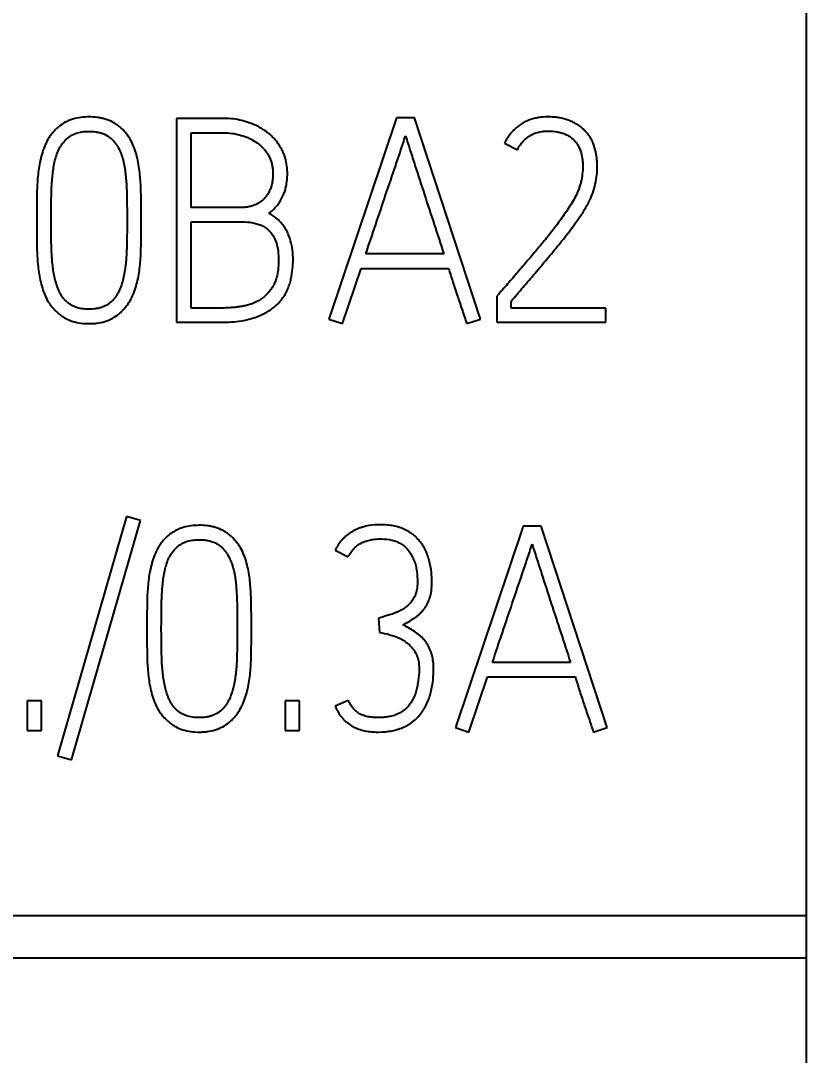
# Model space of a CAD drawing. Extents: x 0 to 420, y 0 to 297.
# Drawn here: x 153.42 to 159.57, y 164.22 to 172.33 of the extents above; entities that cross this region are included whole.
import ezdxf

# ---------------------------------------------------------------- set-up
doc = ezdxf.new("R2010")
doc.units = 0
doc.header["$LTSCALE"] = 23.1
for name, color, linetype in [('10000_FRONT', 7, 'CONTINUOUS'), ('10100_DIM_FRONT', 7, 'CONTINUOUS'), ('10500_FRONT_LABELING', 7, 'CONTINUOUS')]:
    doc.layers.add(name, color=color, linetype=linetype)
doc.styles.get("Standard").update_dxf_attribs({"font": 'txt', "width": 0.8})
doc.dimstyles.new('DIMSTYLE_1', dxfattribs={"dimtxt": 3.5, "dimasz": 3.5, "dimexe": 0.18, "dimexo": 0.0625, "dimgap": 0.09, "dimtad": 1, "dimtxsty": 'STANDARD', "dimcen": 0.09, "dimazin": 3, "dimtp": 0.05, "dimtm": 0.05, "dimtfac": 1, "dimtofl": 0, "dimtmove": 0, "dimatfit": 3, "dimtolj": 1})

# ---------------------------------------------------------------- blocks, each defined once
blk = doc.blocks.new('*D0')
at = {"layer": '10100_DIM_FRONT', "linetype": 'CONTINUOUS'}
for p, q in [((159.5742, 187.4621), (159.5742, 124.6714)), ((80.0742, 147.0131), (80.0742, 124.6714)), ((80.0742, 126.6714), (119.8242, 126.6714)), ((159.5742, 126.6714), (119.8242, 126.6714))]:
    blk.add_line(p, q, dxfattribs=at)
for points in [[(83.5742, 127.1714), (80.0742, 126.6714), (83.5742, 126.1714)], [(156.0742, 126.1714), (159.5742, 126.6714), (156.0742, 127.1714)]]:
    blk.add_solid(points, dxfattribs=at)
at = {"layer": '10100_DIM_FRONT', "linetype": 'CONTINUOUS', "width": 0.714286}
blk.add_text('79,5', height=3.5, dxfattribs=at).set_placement((115.9935, 127.5464))
blk = doc.blocks.new('*D1')
at = {"layer": '10100_DIM_FRONT', "linetype": 'CONTINUOUS'}
for p, q in [((88.074177, 187.462099), (88.074177, 132.024382)), ((159.574177, 147.949506), (159.574177, 132.024382)), ((88.074177, 134.024382), (123.824177, 134.024382)), ((159.574177, 134.024382), (123.824177, 134.024382))]:
    blk.add_line(p, q, dxfattribs=at)
for points in [[(91.574177, 134.524382), (88.074177, 134.024382), (91.574177, 133.524382)], [(156.074177, 133.524382), (159.574177, 134.024382), (156.074177, 134.524382)]]:
    blk.add_solid(points, dxfattribs=at)
at = {"layer": '10100_DIM_FRONT', "linetype": 'CONTINUOUS', "width": 0.660714}
blk.add_text('71,5', height=3.5, dxfattribs=at).set_placement((120.380361, 134.899382))

msp = doc.modelspace()

# ---------------------------------------------------------------- linework, layer by layer
at = {"layer": '10000_FRONT', "color": 7, "linetype": 'CONTINUOUS'}
for p, q in [((159.5742, 232.4631), (159.5742, 142.4631)), ((88.0742, 165.3156), (159.5742, 165.3156)), ((88.0742, 164.9826), (159.5742, 164.9826))]:
    msp.add_line(p, q, dxfattribs=at)
at = {"layer": '10500_FRONT_LABELING', "color": 7, "linetype": 'CONTINUOUS'}
for p, q in [((154.6412, 171.5609), (154.6412, 169.9631)), ((154.9962, 171.5609), (154.6412, 171.5609)), ((156.3632, 171.5653), (155.8328, 169.9875)), ((156.5052, 171.5653), (156.3632, 171.5653)), ((157.0223, 169.9875), (156.5052, 171.5653)), ((154.7543, 170.8619), (154.7543, 171.4477)), ((154.7543, 171.4477), (154.9962, 171.4477)), ((157.2109, 171.3656), (157.3108, 171.3146)), ((155.1427, 170.8619), (154.7543, 170.8619)), ((153.5449, 170.7731), (153.5449, 170.7487)), ((153.6581, 170.7487), (153.6581, 170.7731)), ((154.2528, 170.7731), (154.2528, 170.7487)), ((154.3638, 170.7487), (154.3638, 170.7731)), ((154.7543, 170.0741), (154.7543, 170.7509)), ((154.7543, 170.7509), (155.1427, 170.7509)), ((156.7338, 170.4979), (156.1236, 170.4979)), ((155.9394, 169.952), (156.0858, 170.3847)), ((156.0858, 170.3847), (156.7715, 170.3847)), ((157.1643, 170.1828), (157.151, 170.1673)), ((157.151, 170.1673), (157.151, 169.9631)), ((157.262, 170.0741), (157.262, 170.1273)), ((154.9896, 170.0741), (154.7543, 170.0741)), ((158.0032, 170.0741), (157.262, 170.0741)), ((158.0032, 169.9631), (158.0032, 170.0741)), ((154.6412, 169.9631), (154.9896, 169.9631)), ((155.8328, 169.9875), (155.9394, 169.952)), ((156.9136, 169.952), (157.0223, 169.9875)), ((157.151, 169.9631), (158.0032, 169.9631)), ((154.2484, 168.4408), (153.7091, 166.5656)), ((153.8179, 166.5345), (154.3571, 168.4097)), ((154.3571, 168.4097), (154.2484, 168.4408)), ((157.3552, 168.3653), (156.8248, 166.7875)), ((157.4972, 168.3653), (157.3552, 168.3653)), ((158.0143, 166.7875), (157.4972, 168.3653)), ((155.8839, 168.1767), (155.986, 168.1257)), ((154.4082, 167.5731), (154.4082, 167.5487)), ((154.5213, 167.5487), (154.5213, 167.5731)), ((155.1161, 167.5731), (155.1161, 167.5487)), ((155.227, 167.5487), (155.227, 167.5731)), ((156.2234, 167.6441), (156.2301, 167.5331)), ((157.7258, 167.2979), (157.1155, 167.2979)), ((156.9313, 166.752), (157.0778, 167.1847)), ((157.0778, 167.1847), (157.7635, 167.1847)), ((153.4695, 166.9961), (153.4695, 166.7631)), ((153.5826, 166.9961), (153.4695, 166.9961)), ((153.5826, 166.7631), (153.5826, 166.9961)), ((155.4911, 166.9961), (155.4911, 166.7631)), ((155.6043, 166.9961), (155.4911, 166.9961)), ((155.6043, 166.7631), (155.6043, 166.9961)), ((155.986, 167.0005), (155.8839, 166.9539)), ((153.4695, 166.7631), (153.5826, 166.7631)), ((155.4911, 166.7631), (155.6043, 166.7631)), ((156.8248, 166.7875), (156.9313, 166.752)), ((157.9055, 166.752), (158.0143, 166.7875)), ((153.7091, 166.5656), (153.8179, 166.5345))]:
    msp.add_line(p, q, dxfattribs=at)
for points, knots in [([(154.3638, 170.7731), (154.3638, 170.8154), (154.3635, 170.8577), (154.3626, 170.9422), (154.3621, 170.9845), (154.3587, 171.0688), (154.3555, 171.1109), (154.3477, 171.1737), (154.3445, 171.1946), (154.3366, 171.2363), (154.3318, 171.2571), (154.3201, 171.2985), (154.3134, 171.3189), (154.2976, 171.3587), (154.2885, 171.378), (154.2721, 171.4059), (154.2662, 171.415), (154.2538, 171.4325), (154.2473, 171.441), (154.2268, 171.4655), (154.2117, 171.4807), (154.1868, 171.5013), (154.1781, 171.5078), (154.1602, 171.5198), (154.1511, 171.5253), (154.1228, 171.5403), (154.103, 171.5483), (154.072, 171.5577), (154.0615, 171.5603), (154.0405, 171.5648), (154.0299, 171.5666), (153.9981, 171.5708), (153.9768, 171.572), (153.9339, 171.572), (153.9122, 171.5707), (153.8698, 171.5651), (153.8489, 171.5607), (153.8181, 171.5514), (153.8079, 171.5478), (153.7879, 171.5396), (153.7587, 171.5259), (153.7322, 171.508), (153.7072, 171.4873), (153.6992, 171.48), (153.6841, 171.4648), (153.6769, 171.4569), (153.6632, 171.4404), (153.6567, 171.4319), (153.6443, 171.4144), (153.6384, 171.4052), (153.6221, 171.3774), (153.6131, 171.3581), (153.5973, 171.3186), (153.5906, 171.2984), (153.5818, 171.2675), (153.579, 171.2572), (153.574, 171.2364), (153.5717, 171.2259), (153.5654, 171.1947), (153.562, 171.1738), (153.5535, 171.1109), (153.5501, 171.0688), (153.5465, 170.9845), (153.5461, 170.9422), (153.5452, 170.8577), (153.5449, 170.8154), (153.5449, 170.7731)], [0, 0, 0, 0, 0.0625, 0.0625, 0.125, 0.125, 0.1875, 0.1875, 0.21875, 0.21875, 0.25, 0.25, 0.28125, 0.28125, 0.3125, 0.3125, 0.328125, 0.328125, 0.34375, 0.34375, 0.375, 0.375, 0.390625, 0.390625, 0.40625, 0.40625, 0.4375, 0.4375, 0.453125, 0.453125, 0.46875, 0.46875, 0.5, 0.5, 0.53125, 0.53125, 0.5625, 0.5625, 0.578125, 0.578125, 0.59375, 0.625, 0.625, 0.640625, 0.640625, 0.65625, 0.65625, 0.671875, 0.671875, 0.6875, 0.6875, 0.71875, 0.71875, 0.75, 0.75, 0.765625, 0.765625, 0.78125, 0.78125, 0.8125, 0.8125, 0.875, 0.875, 0.9375, 0.9375, 1, 1, 1, 1]), ([(155.3624, 170.8152), (155.3812, 170.8291), (155.3983, 170.8447), (155.4215, 170.8704), (155.4288, 170.8793), (155.4427, 170.898), (155.4492, 170.9077), (155.4671, 170.9376), (155.477, 170.9584), (155.4888, 170.991), (155.4923, 171.0022), (155.4981, 171.0247), (155.5005, 171.0361), (155.5062, 171.0702), (155.5083, 171.0931), (155.509, 171.1277), (155.5088, 171.1393), (155.5077, 171.1625), (155.5067, 171.1741), (155.5023, 171.2085), (155.4976, 171.2309), (155.4874, 171.2637), (155.4835, 171.2745), (155.4748, 171.2959), (155.4699, 171.3065), (155.4538, 171.3375), (155.4415, 171.357), (155.4206, 171.3845), (155.4132, 171.3934), (155.3976, 171.4105), (155.3894, 171.4188), (155.3637, 171.4424), (155.3455, 171.4566), (155.3166, 171.4758), (155.3067, 171.4818), (155.2865, 171.4932), (155.2761, 171.4986), (155.2447, 171.5136), (155.2233, 171.5222), (155.1797, 171.5367), (155.1574, 171.5427), (155.1122, 171.5521), (155.089, 171.5555), (155.0427, 171.5599), (155.0195, 171.5609), (154.9962, 171.5609)], [0, 0, 0, 0, 0.0625, 0.0625, 0.09375, 0.09375, 0.125, 0.125, 0.1875, 0.1875, 0.21875, 0.21875, 0.25, 0.25, 0.3125, 0.3125, 0.34375, 0.34375, 0.375, 0.375, 0.4375, 0.4375, 0.46875, 0.46875, 0.5, 0.5, 0.5625, 0.5625, 0.59375, 0.59375, 0.625, 0.625, 0.6875, 0.6875, 0.71875, 0.71875, 0.75, 0.75, 0.8125, 0.8125, 0.875, 0.875, 0.9375, 0.9375, 1, 1, 1, 1]), ([(157.262, 170.1273), (157.2931, 170.1641), (157.3242, 170.2009), (157.3865, 170.2743), (157.4177, 170.311), (157.4802, 170.3843), (157.5114, 170.421), (157.5733, 170.4948), (157.604, 170.532), (157.6648, 170.6067), (157.6948, 170.6443), (157.7384, 170.7019), (157.7527, 170.7213), (157.7808, 170.7605), (157.7946, 170.7803), (157.8214, 170.8205), (157.8343, 170.841), (157.8587, 170.8828), (157.8701, 170.904), (157.8903, 170.9476), (157.8992, 170.97), (157.9143, 171.0158), (157.9202, 171.0396), (157.9295, 171.0871), (157.9327, 171.1109), (157.9365, 171.1588), (157.9371, 171.1829), (157.9357, 171.2192), (157.9348, 171.2313), (157.9321, 171.2556), (157.9304, 171.2676), (157.924, 171.3034), (157.9183, 171.327), (157.9058, 171.3613), (157.9009, 171.3727), (157.8901, 171.3944), (157.8842, 171.405), (157.8713, 171.4254), (157.8643, 171.4351), (157.8489, 171.4538), (157.8407, 171.4628), (157.8234, 171.4802), (157.8144, 171.4884), (157.7954, 171.5032), (157.7854, 171.5099), (157.7647, 171.5221), (157.7539, 171.5276), (157.7318, 171.5377), (157.7204, 171.5422), (157.6861, 171.5543), (157.6629, 171.5607), (157.6272, 171.567), (157.6152, 171.5686), (157.591, 171.5708), (157.5788, 171.5715), (157.5423, 171.5724), (157.5181, 171.5715), (157.4821, 171.5674), (157.4701, 171.5655), (157.4462, 171.5606), (157.4343, 171.5576), (157.3995, 171.5467), (157.3773, 171.5369), (157.3457, 171.5188), (157.3354, 171.5121), (157.3156, 171.4978), (157.2967, 171.4826), (157.2795, 171.4656), (157.2631, 171.4477), (157.2553, 171.4383), (157.2334, 171.4089), (157.221, 171.3879), (157.2109, 171.3656)], [0, 0, 0, 0, 0.0625, 0.0625, 0.125, 0.125, 0.1875, 0.1875, 0.25, 0.25, 0.3125, 0.3125, 0.34375, 0.34375, 0.375, 0.375, 0.40625, 0.40625, 0.4375, 0.4375, 0.46875, 0.46875, 0.5, 0.5, 0.53125, 0.53125, 0.5625, 0.5625, 0.578125, 0.578125, 0.59375, 0.59375, 0.625, 0.625, 0.640625, 0.640625, 0.65625, 0.65625, 0.671875, 0.671875, 0.6875, 0.6875, 0.703125, 0.703125, 0.71875, 0.71875, 0.734375, 0.734375, 0.75, 0.75, 0.78125, 0.78125, 0.796875, 0.796875, 0.8125, 0.8125, 0.84375, 0.84375, 0.859375, 0.859375, 0.875, 0.875, 0.90625, 0.90625, 0.921875, 0.921875, 0.9375, 0.953125, 0.953125, 0.96875, 0.96875, 1, 1, 1, 1]), ([(153.6581, 170.7731), (153.6581, 170.8081), (153.6583, 170.8431), (153.6591, 170.9131), (153.6596, 170.9481), (153.6611, 171.0005), (153.6618, 171.018), (153.6637, 171.0529), (153.6649, 171.0704), (153.6679, 171.1053), (153.6696, 171.1227), (153.6739, 171.1576), (153.6765, 171.1749), (153.6829, 171.2092), (153.6867, 171.2262), (153.6959, 171.2597), (153.7011, 171.2762), (153.7108, 171.3006), (153.7143, 171.3086), (153.722, 171.3245), (153.7262, 171.3323), (153.74, 171.3551), (153.7504, 171.3693), (153.7681, 171.3892), (153.7744, 171.3956), (153.7875, 171.4074), (153.7944, 171.4129), (153.8087, 171.423), (153.8162, 171.4276), (153.8319, 171.4357), (153.8401, 171.4392), (153.8653, 171.4483), (153.8825, 171.4523), (153.9174, 171.4575), (153.9353, 171.4587), (153.9707, 171.4589), (153.9883, 171.4579), (154.0144, 171.4544), (154.0231, 171.4528), (154.0403, 171.4488), (154.049, 171.4464), (154.0744, 171.4377), (154.0904, 171.4301), (154.1128, 171.4156), (154.12, 171.4101), (154.1335, 171.3985), (154.1398, 171.3923), (154.1515, 171.379), (154.157, 171.372), (154.1674, 171.3575), (154.1724, 171.3501), (154.1862, 171.3275), (154.1942, 171.3117), (154.2044, 171.2872), (154.2075, 171.279), (154.2133, 171.2622), (154.216, 171.2537), (154.2234, 171.2281), (154.2275, 171.211), (154.2341, 171.1765), (154.2367, 171.1591), (154.2411, 171.1244), (154.2428, 171.1069), (154.2458, 171.072), (154.2471, 171.0545), (154.249, 171.0195), (154.2497, 171.0019), (154.2513, 170.9491), (154.2518, 170.9139), (154.2526, 170.8435), (154.2528, 170.8083), (154.2528, 170.7731)], [0, 0, 0, 0, 0.0625, 0.0625, 0.125, 0.125, 0.15625, 0.15625, 0.1875, 0.1875, 0.21875, 0.21875, 0.25, 0.25, 0.28125, 0.28125, 0.3125, 0.3125, 0.328125, 0.328125, 0.34375, 0.34375, 0.375, 0.375, 0.390625, 0.390625, 0.40625, 0.40625, 0.421875, 0.421875, 0.4375, 0.4375, 0.46875, 0.46875, 0.5, 0.5, 0.53125, 0.53125, 0.546875, 0.546875, 0.5625, 0.5625, 0.59375, 0.59375, 0.609375, 0.609375, 0.625, 0.625, 0.640625, 0.640625, 0.65625, 0.65625, 0.6875, 0.6875, 0.703125, 0.703125, 0.71875, 0.71875, 0.75, 0.75, 0.78125, 0.78125, 0.8125, 0.8125, 0.84375, 0.84375, 0.875, 0.875, 0.9375, 0.9375, 1, 1, 1, 1]), ([(154.9962, 171.4477), (155.0376, 171.4477), (155.0782, 171.444), (155.1379, 171.4308), (155.1576, 171.4251), (155.1867, 171.4145), (155.1964, 171.4106), (155.2152, 171.4021), (155.2244, 171.3976), (155.2515, 171.3829), (155.2688, 171.3716), (155.2931, 171.3522), (155.301, 171.3454), (155.3157, 171.3311), (155.3227, 171.3236), (155.3359, 171.3078), (155.3421, 171.2996), (155.3536, 171.2824), (155.3589, 171.2734), (155.3732, 171.2459), (155.3806, 171.2268), (155.3885, 171.1969), (155.3906, 171.1867), (155.3937, 171.1662), (155.3946, 171.156), (155.3957, 171.1355), (155.3958, 171.1253), (155.3953, 171.1048), (155.3946, 171.0945), (155.3923, 171.0739), (155.3907, 171.0636), (155.3866, 171.0435), (155.3814, 171.0236), (155.3741, 171.0043), (155.3655, 170.9854), (155.3605, 170.9763), (155.3495, 170.9589), (155.3435, 170.9506), (155.3302, 170.9348), (155.3229, 170.9273), (155.2997, 170.9067), (155.2825, 170.8953), (155.2543, 170.8819), (155.2446, 170.8782), (155.2249, 170.8719), (155.2149, 170.8694), (155.1946, 170.8655), (155.1842, 170.8641), (155.1635, 170.8623), (155.1531, 170.8619), (155.1427, 170.8619)], [0, 0, 0, 0, 0.125, 0.125, 0.1875, 0.1875, 0.21875, 0.21875, 0.25, 0.25, 0.3125, 0.3125, 0.34375, 0.34375, 0.375, 0.375, 0.40625, 0.40625, 0.4375, 0.4375, 0.5, 0.5, 0.53125, 0.53125, 0.5625, 0.5625, 0.59375, 0.59375, 0.625, 0.625, 0.65625, 0.65625, 0.6875, 0.71875, 0.71875, 0.75, 0.75, 0.78125, 0.78125, 0.8125, 0.8125, 0.875, 0.875, 0.90625, 0.90625, 0.9375, 0.9375, 0.96875, 0.96875, 1, 1, 1, 1]), ([(156.1236, 170.4979), (156.1493, 170.5751), (156.1751, 170.6522), (156.2268, 170.8065), (156.2527, 170.8836), (156.3049, 171.0377), (156.3314, 171.1146), (156.3704, 171.2302), (156.3832, 171.2688), (156.4087, 171.3461), (156.4214, 171.3847), (156.4342, 171.4233)], [0, 0, 0, 0, 0.25, 0.25, 0.5, 0.5, 0.75, 0.75, 0.875, 0.875, 1, 1, 1, 1]), ([(156.4342, 171.4233), (156.4469, 171.3848), (156.4591, 171.3462), (156.4837, 171.2689), (156.496, 171.2303), (156.5333, 171.1146), (156.5584, 171.0375), (156.6087, 170.8834), (156.6341, 170.8064), (156.6844, 170.6523), (156.7092, 170.5751), (156.7338, 170.4979)], [0, 0, 0, 0, 0.125, 0.125, 0.25, 0.25, 0.5, 0.5, 0.75, 0.75, 1, 1, 1, 1]), ([(157.3108, 171.3146), (157.3195, 171.3334), (157.3305, 171.3508), (157.3498, 171.3747), (157.3568, 171.3824), (157.3717, 171.3968), (157.3872, 171.4103), (157.4042, 171.4217), (157.422, 171.4321), (157.4314, 171.4368), (157.4599, 171.4488), (157.4797, 171.454), (157.5103, 171.4587), (157.5207, 171.4597), (157.5412, 171.461), (157.5515, 171.4612), (157.5821, 171.4607), (157.6025, 171.4589), (157.6329, 171.4533), (157.6431, 171.4509), (157.6629, 171.4452), (157.6727, 171.4419), (157.6917, 171.434), (157.7009, 171.4295), (157.7189, 171.4191), (157.7275, 171.4132), (157.7434, 171.4004), (157.7509, 171.3934), (157.7614, 171.3822), (157.7648, 171.3783), (157.7713, 171.3702), (157.7744, 171.366), (157.7831, 171.3532), (157.7883, 171.3443), (157.7976, 171.3259), (157.8017, 171.3164), (157.812, 171.287), (157.8163, 171.2669), (157.8207, 171.2365), (157.8218, 171.2263), (157.8232, 171.2058), (157.8235, 171.1954), (157.8233, 171.1645), (157.822, 171.144), (157.8169, 171.1035), (157.8131, 171.0835), (157.806, 171.0536), (157.8034, 171.0437), (157.7976, 171.0239), (157.7945, 171.014), (157.7839, 170.9852), (157.7755, 170.9667), (157.7569, 170.9306), (157.7468, 170.913), (157.7256, 170.8783), (157.7145, 170.8612), (157.6807, 170.8103), (157.6573, 170.7769), (157.609, 170.7114), (157.5842, 170.6792), (157.5335, 170.6157), (157.5075, 170.5845), (157.4554, 170.5222), (157.4292, 170.4911), (157.3766, 170.4291), (157.3503, 170.3982), (157.2973, 170.3365), (157.2707, 170.3057), (157.2308, 170.2597), (157.2175, 170.2443), (157.1909, 170.2135), (157.1776, 170.1982), (157.1643, 170.1828)], [0, 0, 0, 0, 0.03125, 0.03125, 0.046875, 0.046875, 0.0625, 0.078125, 0.078125, 0.09375, 0.09375, 0.125, 0.125, 0.140625, 0.140625, 0.15625, 0.15625, 0.1875, 0.1875, 0.203125, 0.203125, 0.21875, 0.21875, 0.234375, 0.234375, 0.25, 0.25, 0.265625, 0.265625, 0.273438, 0.273438, 0.28125, 0.28125, 0.296875, 0.296875, 0.3125, 0.3125, 0.34375, 0.34375, 0.359375, 0.359375, 0.375, 0.375, 0.40625, 0.40625, 0.4375, 0.4375, 0.453125, 0.453125, 0.46875, 0.46875, 0.5, 0.5, 0.53125, 0.53125, 0.5625, 0.5625, 0.625, 0.625, 0.6875, 0.6875, 0.75, 0.75, 0.8125, 0.8125, 0.875, 0.875, 0.9375, 0.9375, 0.96875, 0.96875, 1, 1, 1, 1]), ([(154.9896, 169.9631), (155.0164, 169.9631), (155.0431, 169.9639), (155.0962, 169.9674), (155.1226, 169.9701), (155.175, 169.9783), (155.201, 169.9838), (155.2395, 169.9949), (155.2523, 169.9991), (155.2776, 170.0084), (155.2902, 170.0137), (155.3147, 170.0249), (155.3267, 170.031), (155.3502, 170.044), (155.3617, 170.051), (155.3841, 170.0659), (155.3951, 170.0739), (155.4161, 170.0911), (155.426, 170.1002), (155.4541, 170.1288), (155.4707, 170.1497), (155.4924, 170.1838), (155.4991, 170.1957), (155.511, 170.2199), (155.5162, 170.2322), (155.5252, 170.2574), (155.529, 170.2703), (155.5357, 170.2963), (155.5386, 170.3095), (155.5461, 170.3493), (155.5498, 170.3758), (155.5525, 170.4157), (155.553, 170.429), (155.5533, 170.4557), (155.5532, 170.469), (155.552, 170.4957), (155.551, 170.5091), (155.548, 170.5359), (155.546, 170.5493), (155.5385, 170.589), (155.5312, 170.6149), (155.5163, 170.6524), (155.5106, 170.6648), (155.498, 170.6887), (155.4843, 170.7117), (155.468, 170.7329), (155.4504, 170.753), (155.4408, 170.7626), (155.41, 170.7894), (155.3873, 170.8041), (155.3624, 170.8152)], [0, 0, 0, 0, 0.0625, 0.0625, 0.125, 0.125, 0.1875, 0.1875, 0.21875, 0.21875, 0.25, 0.25, 0.28125, 0.28125, 0.3125, 0.3125, 0.34375, 0.34375, 0.375, 0.375, 0.4375, 0.4375, 0.46875, 0.46875, 0.5, 0.5, 0.53125, 0.53125, 0.5625, 0.5625, 0.625, 0.625, 0.65625, 0.65625, 0.6875, 0.6875, 0.71875, 0.71875, 0.75, 0.75, 0.8125, 0.8125, 0.84375, 0.84375, 0.875, 0.90625, 0.90625, 0.9375, 0.9375, 1, 1, 1, 1]), ([(153.5449, 170.7487), (153.5449, 170.7066), (153.5452, 170.6644), (153.5461, 170.5803), (153.5465, 170.5382), (153.5501, 170.4542), (153.5536, 170.4124), (153.5621, 170.3499), (153.5654, 170.3291), (153.5737, 170.2876), (153.5787, 170.267), (153.5906, 170.2258), (153.5973, 170.2055), (153.613, 170.1659), (153.6222, 170.1467), (153.6386, 170.119), (153.6446, 170.1099), (153.6571, 170.0926), (153.6637, 170.0843), (153.6776, 170.0682), (153.6849, 170.0604), (153.7, 170.0455), (153.7078, 170.0383), (153.7241, 170.0244), (153.7326, 170.0178), (153.7502, 170.0054), (153.7592, 169.9997), (153.7871, 169.9843), (153.8068, 169.9762), (153.848, 169.9635), (153.8689, 169.9591), (153.911, 169.9534), (153.9322, 169.9521), (153.9643, 169.952), (153.9751, 169.9523), (153.9964, 169.9535), (154.007, 169.9545), (154.0385, 169.9587), (154.0592, 169.963), (154.0897, 169.9722), (154.0998, 169.9758), (154.1198, 169.9841), (154.1295, 169.9886), (154.1576, 170.0039), (154.175, 170.0161), (154.1995, 170.0368), (154.2075, 170.0442), (154.2225, 170.0594), (154.2297, 170.0673), (154.2434, 170.0836), (154.25, 170.0921), (154.2624, 170.1095), (154.2683, 170.1185), (154.2848, 170.1461), (154.2941, 170.1653), (154.3103, 170.2044), (154.3172, 170.2245), (154.3293, 170.2652), (154.3345, 170.286), (154.343, 170.3277), (154.3464, 170.3486), (154.355, 170.4114), (154.3585, 170.4534), (154.3621, 170.5376), (154.3626, 170.5798), (154.3635, 170.6642), (154.3638, 170.7064), (154.3638, 170.7487)], [0, 0, 0, 0, 0.0625, 0.0625, 0.125, 0.125, 0.1875, 0.1875, 0.21875, 0.21875, 0.25, 0.25, 0.28125, 0.28125, 0.3125, 0.3125, 0.328125, 0.328125, 0.34375, 0.34375, 0.359375, 0.359375, 0.375, 0.375, 0.390625, 0.390625, 0.40625, 0.40625, 0.4375, 0.4375, 0.46875, 0.46875, 0.5, 0.5, 0.515625, 0.515625, 0.53125, 0.53125, 0.5625, 0.5625, 0.578125, 0.578125, 0.59375, 0.59375, 0.625, 0.625, 0.640625, 0.640625, 0.65625, 0.65625, 0.671875, 0.671875, 0.6875, 0.6875, 0.71875, 0.71875, 0.75, 0.75, 0.78125, 0.78125, 0.8125, 0.8125, 0.875, 0.875, 0.9375, 0.9375, 1, 1, 1, 1]), ([(154.2528, 170.7487), (154.2528, 170.7136), (154.2526, 170.6786), (154.2518, 170.6086), (154.2513, 170.5736), (154.2496, 170.5211), (154.2488, 170.5036), (154.2467, 170.4687), (154.2453, 170.4512), (154.2402, 170.3989), (154.2357, 170.364), (154.2251, 170.3125), (154.2209, 170.2955), (154.2111, 170.2617), (154.2055, 170.2451), (154.1924, 170.2128), (154.1848, 170.1972), (154.1712, 170.1747), (154.1663, 170.1673), (154.1559, 170.153), (154.1504, 170.1461), (154.1388, 170.133), (154.1326, 170.1267), (154.1195, 170.115), (154.1124, 170.1095), (154.0906, 170.0946), (154.0749, 170.0868), (154.05, 170.078), (154.0414, 170.0755), (154.0242, 170.0715), (153.9983, 170.0667), (153.972, 170.0652), (153.9456, 170.0652), (153.9367, 170.0655), (153.9192, 170.0667), (153.9105, 170.0675), (153.8846, 170.0713), (153.8676, 170.0751), (153.8427, 170.0838), (153.8344, 170.0873), (153.8185, 170.0951), (153.811, 170.0996), (153.7964, 170.1094), (153.7895, 170.1148), (153.7762, 170.1266), (153.7699, 170.1329), (153.7583, 170.1461), (153.7529, 170.153), (153.7426, 170.1672), (153.7378, 170.1746), (153.7288, 170.1897), (153.7246, 170.1976), (153.717, 170.2135), (153.7136, 170.2216), (153.7041, 170.2461), (153.6988, 170.2628), (153.6895, 170.2965), (153.6854, 170.3136), (153.6751, 170.3654), (153.6706, 170.4001), (153.6656, 170.4522), (153.6642, 170.4696), (153.662, 170.5044), (153.6613, 170.5218), (153.6596, 170.5741), (153.6591, 170.609), (153.6583, 170.6788), (153.6581, 170.7137), (153.6581, 170.7487)], [0, 0, 0, 0, 0.0625, 0.0625, 0.125, 0.125, 0.15625, 0.15625, 0.1875, 0.1875, 0.25, 0.25, 0.28125, 0.28125, 0.3125, 0.3125, 0.34375, 0.34375, 0.359375, 0.359375, 0.375, 0.375, 0.390625, 0.390625, 0.40625, 0.40625, 0.4375, 0.4375, 0.453125, 0.453125, 0.46875, 0.5, 0.5, 0.515625, 0.515625, 0.53125, 0.53125, 0.5625, 0.5625, 0.578125, 0.578125, 0.59375, 0.59375, 0.609375, 0.609375, 0.625, 0.625, 0.640625, 0.640625, 0.65625, 0.65625, 0.671875, 0.671875, 0.6875, 0.6875, 0.71875, 0.71875, 0.75, 0.75, 0.8125, 0.8125, 0.84375, 0.84375, 0.875, 0.875, 0.9375, 0.9375, 1, 1, 1, 1]), ([(155.1427, 170.7509), (155.1671, 170.7509), (155.1912, 170.7496), (155.2271, 170.7447), (155.239, 170.7425), (155.2627, 170.7371), (155.2745, 170.7337), (155.2974, 170.7254), (155.3085, 170.7205), (155.3246, 170.7119), (155.3298, 170.7088), (155.3401, 170.7022), (155.3451, 170.6986), (155.3594, 170.6874), (155.3682, 170.6791), (155.3801, 170.6654), (155.3838, 170.6606), (155.391, 170.6507), (155.3943, 170.6456), (155.4099, 170.6194), (155.4188, 170.5969), (155.4316, 170.5497), (155.4355, 170.5259), (155.4399, 170.4779), (155.4405, 170.4537), (155.4392, 170.4051), (155.4373, 170.381), (155.4315, 170.3453), (155.4292, 170.3335), (155.4246, 170.3159), (155.423, 170.3101), (155.4193, 170.2985), (155.4172, 170.2927), (155.4063, 170.2643), (155.3949, 170.2431), (155.374, 170.2133), (155.3664, 170.2036), (155.3504, 170.1854), (155.342, 170.1767), (155.324, 170.1606), (155.3145, 170.1532), (155.2945, 170.1394), (155.284, 170.1331), (155.2625, 170.1217), (155.2515, 170.1166), (155.2292, 170.1073), (155.2179, 170.1032), (155.1948, 170.096), (155.183, 170.093), (155.1591, 170.0879), (155.1471, 170.0859), (155.123, 170.0825), (155.1109, 170.0811), (155.0867, 170.0787), (155.0746, 170.0776), (155.0383, 170.075), (155.014, 170.0741), (154.9896, 170.0741)], [0, 0, 0, 0, 0.0625, 0.0625, 0.09375, 0.09375, 0.125, 0.125, 0.15625, 0.15625, 0.171875, 0.171875, 0.1875, 0.1875, 0.21875, 0.21875, 0.234375, 0.234375, 0.25, 0.25, 0.3125, 0.3125, 0.375, 0.375, 0.4375, 0.4375, 0.5, 0.5, 0.53125, 0.53125, 0.546875, 0.546875, 0.5625, 0.5625, 0.625, 0.625, 0.65625, 0.65625, 0.6875, 0.6875, 0.71875, 0.71875, 0.75, 0.75, 0.78125, 0.78125, 0.8125, 0.8125, 0.84375, 0.84375, 0.875, 0.875, 0.90625, 0.90625, 0.9375, 0.9375, 1, 1, 1, 1]), ([(156.7715, 170.3847), (156.7828, 170.3485), (156.7941, 170.3123), (156.8173, 170.24), (156.8291, 170.2039), (156.8531, 170.1319), (156.8653, 170.0959), (156.8841, 170.0422), (156.8903, 170.0243), (156.9022, 169.9882), (156.908, 169.9701), (156.9136, 169.952)], [0, 0, 0, 0, 0.25, 0.25, 0.5, 0.5, 0.75, 0.75, 0.875, 0.875, 1, 1, 1, 1]), ([(155.227, 167.5731), (155.227, 167.6154), (155.2268, 167.6577), (155.2258, 167.7422), (155.2254, 167.7845), (155.222, 167.8688), (155.2187, 167.9109), (155.2109, 167.9737), (155.2078, 167.9946), (155.1999, 168.0363), (155.1951, 168.0571), (155.1834, 168.0985), (155.1767, 168.1189), (155.1609, 168.1587), (155.1517, 168.178), (155.1353, 168.2059), (155.1294, 168.215), (155.117, 168.2325), (155.1105, 168.241), (155.09, 168.2655), (155.075, 168.2807), (155.0501, 168.3013), (155.0413, 168.3078), (155.0235, 168.3198), (155.0143, 168.3253), (154.9861, 168.3403), (154.9663, 168.3483), (154.9353, 168.3577), (154.9248, 168.3603), (154.9037, 168.3648), (154.8932, 168.3666), (154.8614, 168.3708), (154.84, 168.372), (154.7971, 168.372), (154.7755, 168.3707), (154.733, 168.3651), (154.7121, 168.3607), (154.6814, 168.3514), (154.6712, 168.3478), (154.6511, 168.3396), (154.6219, 168.3259), (154.5954, 168.308), (154.5705, 168.2873), (154.5625, 168.28), (154.5473, 168.2648), (154.5401, 168.2569), (154.5264, 168.2404), (154.5199, 168.2319), (154.5075, 168.2144), (154.5017, 168.2052), (154.4854, 168.1774), (154.4763, 168.1581), (154.4606, 168.1186), (154.4539, 168.0984), (154.445, 168.0675), (154.4422, 168.0572), (154.4372, 168.0364), (154.4349, 168.0259), (154.4286, 167.9947), (154.4252, 167.9738), (154.4168, 167.9109), (154.4133, 167.8688), (154.4098, 167.7845), (154.4094, 167.7422), (154.4084, 167.6577), (154.4082, 167.6154), (154.4082, 167.5731)], [0, 0, 0, 0, 0.0625, 0.0625, 0.125, 0.125, 0.1875, 0.1875, 0.21875, 0.21875, 0.25, 0.25, 0.28125, 0.28125, 0.3125, 0.3125, 0.328125, 0.328125, 0.34375, 0.34375, 0.375, 0.375, 0.390625, 0.390625, 0.40625, 0.40625, 0.4375, 0.4375, 0.453125, 0.453125, 0.46875, 0.46875, 0.5, 0.5, 0.53125, 0.53125, 0.5625, 0.5625, 0.578125, 0.578125, 0.59375, 0.625, 0.625, 0.640625, 0.640625, 0.65625, 0.65625, 0.671875, 0.671875, 0.6875, 0.6875, 0.71875, 0.71875, 0.75, 0.75, 0.765625, 0.765625, 0.78125, 0.78125, 0.8125, 0.8125, 0.875, 0.875, 0.9375, 0.9375, 1, 1, 1, 1]), ([(156.4143, 167.5931), (156.4287, 167.6002), (156.4428, 167.6079), (156.4705, 167.6238), (156.4842, 167.6319), (156.5041, 167.6452), (156.5106, 167.6497), (156.5233, 167.6594), (156.5295, 167.6645), (156.5415, 167.6751), (156.5473, 167.6806), (156.5587, 167.6921), (156.5642, 167.6981), (156.5801, 167.7167), (156.5895, 167.7298), (156.6017, 167.7506), (156.6055, 167.7577), (156.6127, 167.7722), (156.616, 167.7797), (156.6249, 167.8024), (156.6294, 167.8179), (156.6359, 167.8494), (156.638, 167.8655), (156.6403, 167.8979), (156.6407, 167.914), (156.6406, 167.9462), (156.64, 167.9622), (156.6368, 168.0103), (156.6325, 168.0421), (156.6221, 168.0895), (156.6179, 168.1053), (156.608, 168.1361), (156.5966, 168.1662), (156.5816, 168.1949), (156.5647, 168.2227), (156.5553, 168.2359), (156.535, 168.2608), (156.5185, 168.2783), (156.5001, 168.294), (156.4873, 168.304), (156.4807, 168.3089), (156.447, 168.3316), (156.4178, 168.3453), (156.379, 168.3577), (156.3712, 168.36), (156.3555, 168.364), (156.3318, 168.3693), (156.292, 168.3748), (156.2597, 168.3762), (156.2273, 168.3765), (156.2111, 168.3761), (156.1628, 168.3727), (156.1312, 168.3677), (156.0925, 168.3564), (156.0849, 168.3539), (156.0696, 168.3484), (156.062, 168.3453), (156.0397, 168.3354), (156.011, 168.3204), (155.9846, 168.3016), (155.9658, 168.2861), (155.9596, 168.2807), (155.9479, 168.2695), (155.9422, 168.2637), (155.926, 168.2457), (155.9161, 168.233), (155.9028, 168.2128), (155.8986, 168.2059), (155.8908, 168.1916), (155.8872, 168.1842), (155.8839, 168.1767)], [0, 0, 0, 0, 0.03125, 0.03125, 0.0625, 0.0625, 0.078125, 0.078125, 0.09375, 0.09375, 0.109375, 0.109375, 0.125, 0.125, 0.15625, 0.15625, 0.171875, 0.171875, 0.1875, 0.1875, 0.21875, 0.21875, 0.25, 0.25, 0.28125, 0.28125, 0.3125, 0.3125, 0.375, 0.375, 0.40625, 0.40625, 0.4375, 0.46875, 0.46875, 0.5, 0.5, 0.53125, 0.546875, 0.546875, 0.5625, 0.5625, 0.625, 0.625, 0.640625, 0.640625, 0.65625, 0.6875, 0.71875, 0.71875, 0.75, 0.75, 0.8125, 0.8125, 0.828125, 0.828125, 0.84375, 0.84375, 0.875, 0.90625, 0.90625, 0.921875, 0.921875, 0.9375, 0.9375, 0.96875, 0.96875, 0.984375, 0.984375, 1, 1, 1, 1]), ([(154.5213, 167.5731), (154.5213, 167.6081), (154.5215, 167.6431), (154.5223, 167.7131), (154.5228, 167.7481), (154.5244, 167.8005), (154.525, 167.818), (154.527, 167.8529), (154.5282, 167.8704), (154.5312, 167.9053), (154.5329, 167.9227), (154.5372, 167.9576), (154.5397, 167.9749), (154.5461, 168.0092), (154.55, 168.0262), (154.5591, 168.0597), (154.5644, 168.0762), (154.574, 168.1006), (154.5775, 168.1086), (154.5852, 168.1245), (154.5895, 168.1323), (154.6033, 168.1551), (154.6137, 168.1693), (154.6313, 168.1892), (154.6376, 168.1956), (154.6508, 168.2074), (154.6576, 168.2129), (154.672, 168.223), (154.6795, 168.2276), (154.6951, 168.2357), (154.7034, 168.2392), (154.7285, 168.2483), (154.7457, 168.2523), (154.7806, 168.2575), (154.7985, 168.2587), (154.8339, 168.2589), (154.8515, 168.2579), (154.8776, 168.2544), (154.8863, 168.2528), (154.9036, 168.2488), (154.9122, 168.2464), (154.9376, 168.2377), (154.9536, 168.2301), (154.9761, 168.2156), (154.9833, 168.2101), (154.9968, 168.1985), (155.003, 168.1923), (155.0147, 168.179), (155.0202, 168.172), (155.0307, 168.1575), (155.0356, 168.1501), (155.0495, 168.1275), (155.0574, 168.1117), (155.0676, 168.0872), (155.0708, 168.079), (155.0766, 168.0622), (155.0793, 168.0537), (155.0867, 168.0281), (155.0907, 168.011), (155.0974, 167.9765), (155.1, 167.9591), (155.1043, 167.9244), (155.1061, 167.9069), (155.1091, 167.872), (155.1103, 167.8545), (155.1123, 167.8195), (155.113, 167.8019), (155.1146, 167.7491), (155.1151, 167.7139), (155.1159, 167.6435), (155.1161, 167.6083), (155.1161, 167.5731)], [0, 0, 0, 0, 0.0625, 0.0625, 0.125, 0.125, 0.15625, 0.15625, 0.1875, 0.1875, 0.21875, 0.21875, 0.25, 0.25, 0.28125, 0.28125, 0.3125, 0.3125, 0.328125, 0.328125, 0.34375, 0.34375, 0.375, 0.375, 0.390625, 0.390625, 0.40625, 0.40625, 0.421875, 0.421875, 0.4375, 0.4375, 0.46875, 0.46875, 0.5, 0.5, 0.53125, 0.53125, 0.546875, 0.546875, 0.5625, 0.5625, 0.59375, 0.59375, 0.609375, 0.609375, 0.625, 0.625, 0.640625, 0.640625, 0.65625, 0.65625, 0.6875, 0.6875, 0.703125, 0.703125, 0.71875, 0.71875, 0.75, 0.75, 0.78125, 0.78125, 0.8125, 0.8125, 0.84375, 0.84375, 0.875, 0.875, 0.9375, 0.9375, 1, 1, 1, 1]), ([(155.986, 168.1257), (155.9919, 168.1375), (155.9985, 168.149), (156.0132, 168.1707), (156.0214, 168.1809), (156.0398, 168.1998), (156.05, 168.2086), (156.0714, 168.2242), (156.0826, 168.2311), (156.1064, 168.2425), (156.119, 168.2472), (156.1445, 168.255), (156.1574, 168.2579), (156.1834, 168.262), (156.1966, 168.2635), (156.2231, 168.2654), (156.2364, 168.2656), (156.2761, 168.2648), (156.3024, 168.262), (156.3347, 168.2543), (156.3412, 168.2525), (156.3539, 168.2485), (156.3601, 168.2463), (156.3785, 168.2389), (156.3904, 168.2329), (156.4072, 168.2222), (156.4127, 168.2183), (156.4232, 168.2101), (156.4283, 168.2058), (156.4428, 168.1922), (156.4517, 168.1824), (156.464, 168.1666), (156.4679, 168.1612), (156.4753, 168.1501), (156.4857, 168.1332), (156.4944, 168.1154), (156.5044, 168.091), (156.5087, 168.0783), (156.5157, 168.0526), (156.5185, 168.0397), (156.525, 168.0007), (156.527, 167.9744), (156.5277, 167.9347), (156.5276, 167.9214), (156.5265, 167.8949), (156.5255, 167.8818), (156.5211, 167.8556), (156.5178, 167.8426), (156.5085, 167.8178), (156.5026, 167.806), (156.492, 167.7892), (156.4882, 167.7837), (156.4801, 167.7731), (156.4759, 167.768), (156.4627, 167.7531), (156.4531, 167.7439), (156.4322, 167.7272), (156.4212, 167.7197), (156.3986, 167.7062), (156.3869, 167.7), (156.3629, 167.689), (156.3505, 167.6841), (156.3253, 167.6753), (156.3126, 167.6713), (156.2745, 167.6594), (156.249, 167.6515), (156.2234, 167.6441)], [0, 0, 0, 0, 0.03125, 0.03125, 0.0625, 0.0625, 0.09375, 0.09375, 0.125, 0.125, 0.15625, 0.15625, 0.1875, 0.1875, 0.21875, 0.21875, 0.25, 0.25, 0.3125, 0.3125, 0.328125, 0.328125, 0.34375, 0.34375, 0.375, 0.375, 0.390625, 0.390625, 0.40625, 0.40625, 0.4375, 0.4375, 0.453125, 0.453125, 0.46875, 0.5, 0.5, 0.53125, 0.53125, 0.5625, 0.5625, 0.625, 0.625, 0.65625, 0.65625, 0.6875, 0.6875, 0.71875, 0.71875, 0.75, 0.75, 0.765625, 0.765625, 0.78125, 0.78125, 0.8125, 0.8125, 0.84375, 0.84375, 0.875, 0.875, 0.90625, 0.90625, 0.9375, 0.9375, 1, 1, 1, 1]), ([(157.1155, 167.2979), (157.1412, 167.3751), (157.167, 167.4522), (157.2187, 167.6065), (157.2446, 167.6836), (157.2969, 167.8377), (157.3233, 167.9146), (157.3623, 168.0302), (157.3752, 168.0688), (157.4007, 168.1461), (157.4134, 168.1847), (157.4262, 168.2233)], [0, 0, 0, 0, 0.25, 0.25, 0.5, 0.5, 0.75, 0.75, 0.875, 0.875, 1, 1, 1, 1]), ([(157.4262, 168.2233), (157.4389, 168.1848), (157.4511, 168.1462), (157.4757, 168.0689), (157.488, 168.0303), (157.5253, 167.9146), (157.5503, 167.8375), (157.6007, 167.6834), (157.626, 167.6064), (157.6763, 167.4523), (157.7012, 167.3751), (157.7258, 167.2979)], [0, 0, 0, 0, 0.125, 0.125, 0.25, 0.25, 0.5, 0.5, 0.75, 0.75, 1, 1, 1, 1]), ([(155.8839, 166.9539), (155.8906, 166.9384), (155.8984, 166.9236), (155.9151, 166.8947), (155.924, 166.8806), (155.9395, 166.8608), (155.945, 166.8544), (155.9569, 166.8422), (155.9631, 166.8364), (155.9823, 166.8201), (155.9959, 166.8104), (156.0175, 166.7977), (156.0249, 166.7937), (156.0401, 166.7864), (156.0478, 166.7829), (156.0714, 166.7734), (156.0874, 166.7682), (156.1199, 166.7601), (156.1365, 166.7573), (156.17, 166.7536), (156.187, 166.7525), (156.2374, 166.7514), (156.2708, 166.753), (156.3204, 166.7601), (156.3369, 166.7633), (156.3696, 166.7716), (156.3859, 166.7768), (156.4174, 166.789), (156.4327, 166.796), (156.4548, 166.8083), (156.462, 166.8126), (156.4762, 166.8219), (156.4832, 166.8269), (156.517, 166.8527), (156.5404, 166.8767), (156.5656, 166.9109), (156.5704, 166.9179), (156.5796, 166.9322), (156.5926, 166.9541), (156.6035, 166.9769), (156.6163, 167.0082), (156.6219, 167.0243), (156.6315, 167.0568), (156.6355, 167.0731), (156.6457, 167.1224), (156.65, 167.1557), (156.6533, 167.2061), (156.6539, 167.223), (156.654, 167.2569), (156.6537, 167.2737), (156.6511, 167.3073), (156.6487, 167.324), (156.6433, 167.3488), (156.6412, 167.3571), (156.6363, 167.3733), (156.6336, 167.3814), (156.6245, 167.405), (156.6173, 167.4202), (156.6045, 167.4421), (156.5999, 167.4493), (156.5901, 167.4632), (156.5848, 167.4698), (156.5684, 167.4891), (156.5564, 167.5009), (156.5305, 167.5226), (156.5166, 167.5325), (156.4881, 167.5511), (156.4736, 167.56), (156.4443, 167.577), (156.4294, 167.5852), (156.4143, 167.5931)], [0, 0, 0, 0, 0.03125, 0.03125, 0.0625, 0.0625, 0.078125, 0.078125, 0.09375, 0.09375, 0.125, 0.125, 0.140625, 0.140625, 0.15625, 0.15625, 0.1875, 0.1875, 0.21875, 0.21875, 0.25, 0.25, 0.3125, 0.3125, 0.34375, 0.34375, 0.375, 0.375, 0.40625, 0.40625, 0.421875, 0.421875, 0.4375, 0.4375, 0.5, 0.5, 0.515625, 0.515625, 0.53125, 0.5625, 0.5625, 0.59375, 0.59375, 0.625, 0.625, 0.6875, 0.6875, 0.71875, 0.71875, 0.75, 0.75, 0.78125, 0.78125, 0.796875, 0.796875, 0.8125, 0.8125, 0.84375, 0.84375, 0.859375, 0.859375, 0.875, 0.875, 0.90625, 0.90625, 0.9375, 0.9375, 0.96875, 0.96875, 1, 1, 1, 1]), ([(154.4082, 167.5487), (154.4082, 167.5066), (154.4084, 167.4644), (154.4094, 167.3803), (154.4098, 167.3382), (154.4133, 167.2542), (154.4168, 167.2124), (154.4253, 167.1499), (154.4287, 167.1291), (154.437, 167.0876), (154.442, 167.067), (154.4538, 167.0258), (154.4605, 167.0055), (154.4763, 166.9659), (154.4854, 166.9467), (154.5019, 166.919), (154.5078, 166.9099), (154.5204, 166.8926), (154.527, 166.8843), (154.5409, 166.8682), (154.5481, 166.8604), (154.5632, 166.8455), (154.571, 166.8383), (154.5873, 166.8244), (154.5959, 166.8178), (154.6134, 166.8054), (154.6224, 166.7997), (154.6503, 166.7843), (154.67, 166.7762), (154.7112, 166.7635), (154.7321, 166.7591), (154.7742, 166.7534), (154.7954, 166.7521), (154.8276, 166.752), (154.8383, 166.7523), (154.8596, 166.7535), (154.8702, 166.7545), (154.9018, 166.7587), (154.9225, 166.763), (154.953, 166.7722), (154.9631, 166.7758), (154.983, 166.7841), (154.9927, 166.7886), (155.0208, 166.8039), (155.0382, 166.8161), (155.0628, 166.8368), (155.0707, 166.8442), (155.0858, 166.8594), (155.093, 166.8673), (155.1067, 166.8836), (155.1132, 166.8921), (155.1256, 166.9095), (155.1315, 166.9185), (155.148, 166.9461), (155.1573, 166.9653), (155.1735, 167.0044), (155.1804, 167.0245), (155.1926, 167.0652), (155.1977, 167.086), (155.2063, 167.1277), (155.2097, 167.1486), (155.2182, 167.2114), (155.2218, 167.2534), (155.2254, 167.3376), (155.2258, 167.3798), (155.2268, 167.4642), (155.227, 167.5064), (155.227, 167.5487)], [0, 0, 0, 0, 0.0625, 0.0625, 0.125, 0.125, 0.1875, 0.1875, 0.21875, 0.21875, 0.25, 0.25, 0.28125, 0.28125, 0.3125, 0.3125, 0.328125, 0.328125, 0.34375, 0.34375, 0.359375, 0.359375, 0.375, 0.375, 0.390625, 0.390625, 0.40625, 0.40625, 0.4375, 0.4375, 0.46875, 0.46875, 0.5, 0.5, 0.515625, 0.515625, 0.53125, 0.53125, 0.5625, 0.5625, 0.578125, 0.578125, 0.59375, 0.59375, 0.625, 0.625, 0.640625, 0.640625, 0.65625, 0.65625, 0.671875, 0.671875, 0.6875, 0.6875, 0.71875, 0.71875, 0.75, 0.75, 0.78125, 0.78125, 0.8125, 0.8125, 0.875, 0.875, 0.9375, 0.9375, 1, 1, 1, 1]), ([(155.1161, 167.5487), (155.1161, 167.5136), (155.1159, 167.4786), (155.115, 167.4086), (155.1145, 167.3736), (155.1128, 167.3211), (155.1121, 167.3036), (155.1099, 167.2687), (155.1085, 167.2512), (155.1034, 167.1989), (155.0989, 167.164), (155.0883, 167.1125), (155.0841, 167.0955), (155.0743, 167.0617), (155.0688, 167.0451), (155.0557, 167.0128), (155.0481, 166.9972), (155.0345, 166.9747), (155.0296, 166.9673), (155.0192, 166.953), (155.0137, 166.9461), (155.0021, 166.933), (154.9959, 166.9267), (154.9827, 166.915), (154.9757, 166.9095), (154.9538, 166.8946), (154.9381, 166.8868), (154.9132, 166.878), (154.9046, 166.8755), (154.8875, 166.8715), (154.8616, 166.8667), (154.8353, 166.8652), (154.8088, 166.8652), (154.8, 166.8655), (154.7824, 166.8667), (154.7737, 166.8675), (154.7478, 166.8713), (154.7308, 166.8751), (154.7059, 166.8838), (154.6976, 166.8873), (154.6818, 166.8951), (154.6742, 166.8996), (154.6597, 166.9094), (154.6527, 166.9148), (154.6395, 166.9266), (154.6332, 166.9329), (154.6215, 166.9461), (154.6161, 166.953), (154.6059, 166.9672), (154.601, 166.9746), (154.592, 166.9897), (154.5879, 166.9976), (154.5803, 167.0135), (154.5768, 167.0216), (154.5673, 167.0461), (154.562, 167.0628), (154.5527, 167.0965), (154.5487, 167.1136), (154.5383, 167.1654), (154.5338, 167.2001), (154.5288, 167.2522), (154.5274, 167.2696), (154.5253, 167.3044), (154.5245, 167.3218), (154.5228, 167.3741), (154.5224, 167.409), (154.5215, 167.4788), (154.5213, 167.5137), (154.5213, 167.5487)], [0, 0, 0, 0, 0.0625, 0.0625, 0.125, 0.125, 0.15625, 0.15625, 0.1875, 0.1875, 0.25, 0.25, 0.28125, 0.28125, 0.3125, 0.3125, 0.34375, 0.34375, 0.359375, 0.359375, 0.375, 0.375, 0.390625, 0.390625, 0.40625, 0.40625, 0.4375, 0.4375, 0.453125, 0.453125, 0.46875, 0.5, 0.5, 0.515625, 0.515625, 0.53125, 0.53125, 0.5625, 0.5625, 0.578125, 0.578125, 0.59375, 0.59375, 0.609375, 0.609375, 0.625, 0.625, 0.640625, 0.640625, 0.65625, 0.65625, 0.671875, 0.671875, 0.6875, 0.6875, 0.71875, 0.71875, 0.75, 0.75, 0.8125, 0.8125, 0.84375, 0.84375, 0.875, 0.875, 0.9375, 0.9375, 1, 1, 1, 1]), ([(156.2301, 167.5331), (156.2573, 167.5287), (156.284, 167.5224), (156.3366, 167.5075), (156.3624, 167.4986), (156.3996, 167.4804), (156.4118, 167.4735), (156.4351, 167.4587), (156.4463, 167.4505), (156.4673, 167.4325), (156.4771, 167.4225), (156.4948, 167.4012), (156.5028, 167.39), (156.5133, 167.3722), (156.5165, 167.3661), (156.5225, 167.3535), (156.5251, 167.347), (156.5321, 167.3273), (156.5353, 167.3139), (156.5395, 167.2867), (156.5404, 167.2727), (156.541, 167.245), (156.5408, 167.2312), (156.5389, 167.1899), (156.5358, 167.1626), (156.5288, 167.122), (156.5261, 167.1085), (156.5197, 167.0817), (156.5159, 167.0683), (156.5024, 167.0287), (156.4909, 167.0035), (156.4598, 166.9569), (156.4409, 166.9369), (156.413, 166.9162), (156.4071, 166.9123), (156.3952, 166.905), (156.3892, 166.9016), (156.3706, 166.8924), (156.3577, 166.8872), (156.3378, 166.8808), (156.3311, 166.8788), (156.3176, 166.8754), (156.2973, 166.8709), (156.2631, 166.8664), (156.2355, 166.8652), (156.2077, 166.8651), (156.1938, 166.8656), (156.1662, 166.8679), (156.1525, 166.8697), (156.1253, 166.8753), (156.1118, 166.8791), (156.086, 166.8891), (156.0736, 166.8954), (156.0563, 166.9072), (156.0507, 166.9115), (156.0403, 166.9206), (156.0353, 166.9254), (156.0212, 166.9406), (156.0127, 166.9518), (155.9979, 166.9754), (155.9915, 166.9877), (155.986, 167.0005)], [0, 0, 0, 0, 0.0625, 0.0625, 0.125, 0.125, 0.15625, 0.15625, 0.1875, 0.1875, 0.21875, 0.21875, 0.25, 0.25, 0.265625, 0.265625, 0.28125, 0.28125, 0.3125, 0.3125, 0.34375, 0.34375, 0.375, 0.375, 0.4375, 0.4375, 0.46875, 0.46875, 0.5, 0.5, 0.5625, 0.5625, 0.625, 0.625, 0.640625, 0.640625, 0.65625, 0.65625, 0.6875, 0.6875, 0.703125, 0.703125, 0.71875, 0.75, 0.78125, 0.78125, 0.8125, 0.8125, 0.84375, 0.84375, 0.875, 0.875, 0.90625, 0.90625, 0.921875, 0.921875, 0.9375, 0.9375, 0.96875, 0.96875, 1, 1, 1, 1]), ([(157.7635, 167.1847), (157.7747, 167.1485), (157.7861, 167.1123), (157.8093, 167.04), (157.8211, 167.0039), (157.8451, 166.9319), (157.8572, 166.8959), (157.876, 166.8422), (157.8822, 166.8243), (157.8941, 166.7882), (157.8999, 166.7701), (157.9055, 166.752)], [0, 0, 0, 0, 0.25, 0.25, 0.5, 0.5, 0.75, 0.75, 0.875, 0.875, 1, 1, 1, 1])]:
    msp.add_open_spline(points, degree=3, knots=knots, dxfattribs=at)

# ---------------------------------------------------------------- dimensions: what is measured, and where the dimension line sits
at = {"layer": '10100_DIM_FRONT', "linetype": 'CONTINUOUS'}
for base, p1, p2, text, picture, middle in [((159.5742, 126.6714), (80.0742, 147.0131), (159.5742, 187.4621), '79,5', '*D0', (120.9935, 129.2964)), ((159.5742, 134.0244), (88.0742, 187.4621), (159.5742, 147.9495), '71,5', '*D1', (125.0054, 136.6494))]:
    dim = msp.add_linear_dim(base=base, p1=p1, p2=p2, text=text, dimstyle='DIMSTYLE_1', dxfattribs=at)
    dim.commit()
    dim.dimension.update_dxf_attribs({"geometry": picture, "text_midpoint": middle, "dimtype": 160})

doc.saveas('drawing.dxf')
